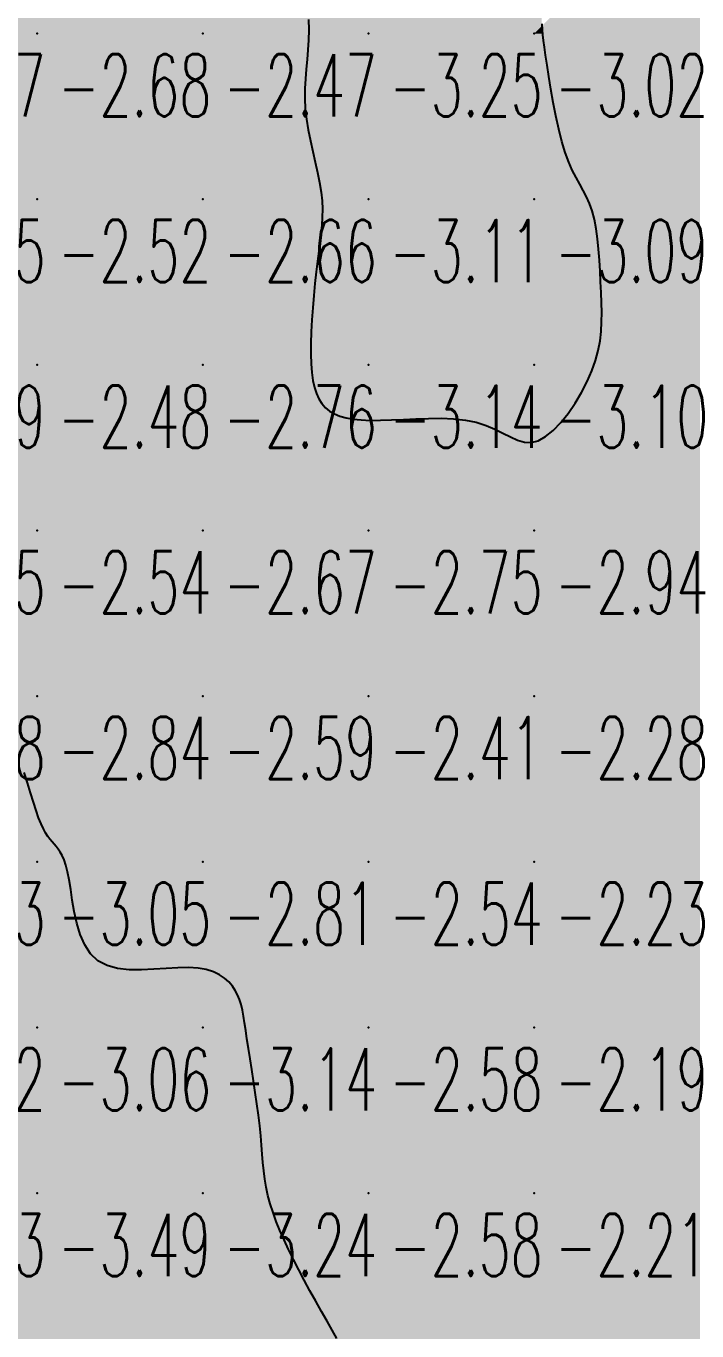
# Model space of a CAD drawing. Header units: millimetres. Extents: x 88261 to 90953, y 390274 to 392322.
# Drawn here: x 90169.6 to 90210.1, y 391558.9 to 391637.7 of the extents above; entities that cross this region are included whole.
import ezdxf
from ezdxf.enums import TextEntityAlignment as Align

# ---------------------------------------------------------------- set-up
doc = ezdxf.new("R2010")
doc.units = ezdxf.units.MM
doc.header["$LTSCALE"] = 25
for name, color, linetype in [('CN_03_00', 7, 'Continuous'), ('COTEAlt', 7, 'Continuous'), ('TN_COLORIAGE', 7, 'Continuous')]:
    doc.layers.add(name, color=color, linetype=linetype)
doc.styles.add('Simplex 1.0', font='Simplex.shx', dxfattribs={"width": 0.99, "height": 2.5})
doc.styles.get("Standard").update_dxf_attribs({"font": 'times.ttf'})

# ---------------------------------------------------------------- blocks, each defined once
blk = doc.blocks.new('COTE')
at = {"color": 0}
blk.add_point((0, 0), dxfattribs=at)
at = {"layer": 'COTEAlt'}
blk.add_attdef('ALT', text='', height=3.75, dxfattribs=at).set_placement((1.25, -1.25), align=Align.TOP_LEFT)

msp = doc.modelspace()

# ---------------------------------------------------------------- linework, layer by layer
at = {"layer": 'CN_03_00', "elevation": -3, "flags": 128}
for points in [[(90186.612, 391638.09), (90186.633, 391637.46), (90186.622, 391636.848), (90186.587, 391636.252), (90186.538, 391635.667), (90186.485, 391635.086), (90186.438, 391634.504), (90186.406, 391633.916), (90186.4, 391633.318), (90186.429, 391632.703), (90186.501, 391632.068), (90186.501, 391632.068), (90186.607, 391631.42), (90186.738, 391630.765), (90186.882, 391630.112), (90187.03, 391629.468), (90187.17, 391628.842), (90187.291, 391628.241), (90187.385, 391627.672), (90187.441, 391627.141), (90187.463, 391626.637), (90187.456, 391626.149), (90187.425, 391625.664), (90187.375, 391625.17), (90187.31, 391624.654), (90187.236, 391624.104), (90187.158, 391623.506), (90187.08, 391622.854), (90187.006, 391622.158), (90186.937, 391621.432), (90186.877, 391620.692), (90186.827, 391619.953), (90186.791, 391619.23), (90186.77, 391618.539), (90186.768, 391617.893), (90186.786, 391617.306), (90186.827, 391616.777), (90186.892, 391616.303), (90186.983, 391615.881), (90187.103, 391615.509), (90187.252, 391615.183), (90187.432, 391614.9), (90187.646, 391614.656), (90187.896, 391614.45), (90188.185, 391614.28), (90188.517, 391614.143), (90188.896, 391614.037), (90189.326, 391613.961), (90189.81, 391613.913), (90190.354, 391613.891), (90190.961, 391613.894), (90191.63, 391613.917), (90192.35, 391613.952), (90193.101, 391613.988), (90193.868, 391614.012), (90194.634, 391614.014), (90195.38, 391613.984), (90196.091, 391613.909), (90196.748, 391613.778), (90197.34, 391613.588), (90197.873, 391613.358), (90198.359, 391613.115), (90198.81, 391612.887), (90199.237, 391612.701), (90199.652, 391612.584), (90200.067, 391612.562), (90200.493, 391612.664), (90200.938, 391612.907), (90201.394, 391613.277), (90201.851, 391613.752), (90202.296, 391614.307), (90202.718, 391614.921), (90203.106, 391615.571), (90203.448, 391616.233), (90203.734, 391616.885), (90203.954, 391617.509), (90204.114, 391618.107), (90204.222, 391618.688), (90204.288, 391619.259), (90204.318, 391619.828), (90204.322, 391620.404), (90204.308, 391620.993), (90204.284, 391621.605), (90204.257, 391622.243), (90204.225, 391622.898), (90204.186, 391623.56), (90204.135, 391624.215), (90204.068, 391624.852), (90203.984, 391625.459), (90203.878, 391626.024), (90203.746, 391626.535), (90203.588, 391626.986), (90203.406, 391627.391), (90203.206, 391627.772), (90202.993, 391628.151), (90202.772, 391628.548), (90202.548, 391628.983), (90202.328, 391629.48), (90202.115, 391630.057), (90201.914, 391630.728), (90201.727, 391631.474), (90201.555, 391632.266), (90201.398, 391633.076), (90201.257, 391633.876), (90201.133, 391634.638), (90201.025, 391635.334), (90200.936, 391635.935), (90200.866, 391636.425), (90200.812, 391636.825), (90200.772, 391637.169), (90200.746, 391637.49), (90200.731, 391637.821)], [(90188.338, 391558.472), (90188.053, 391558.967), (90187.74, 391559.515), (90187.407, 391560.102), (90187.061, 391560.718), (90186.712, 391561.351), (90186.366, 391561.99), (90186.032, 391562.622), (90185.716, 391563.238), (90185.421, 391563.837), (90185.149, 391564.419), (90184.901, 391564.985), (90184.678, 391565.536), (90184.482, 391566.073), (90184.314, 391566.595), (90184.176, 391567.104), (90184.068, 391567.601), (90183.986, 391568.093), (90183.922, 391568.586), (90183.871, 391569.087), (90183.827, 391569.603), (90183.783, 391570.142), (90183.735, 391570.71), (90183.674, 391571.315), (90183.598, 391571.959), (90183.508, 391572.634), (90183.409, 391573.325), (90183.303, 391574.019), (90183.196, 391574.702), (90183.092, 391575.363), (90182.993, 391575.986), (90182.905, 391576.559), (90182.829, 391577.071), (90182.761, 391577.527), (90182.696, 391577.933), (90182.628, 391578.298), (90182.55, 391578.628), (90182.456, 391578.93), (90182.342, 391579.212), (90182.201, 391579.481), (90182.027, 391579.743), (90181.814, 391579.992), (90181.556, 391580.222), (90181.248, 391580.428), (90180.882, 391580.601), (90180.453, 391580.737), (90179.954, 391580.828), (90179.381, 391580.867), (90178.731, 391580.854), (90178.023, 391580.809), (90177.282, 391580.757), (90176.532, 391580.722), (90175.795, 391580.732), (90175.097, 391580.81), (90174.461, 391580.982), (90173.91, 391581.273), (90173.463, 391581.7), (90173.112, 391582.241), (90172.84, 391582.866), (90172.635, 391583.542), (90172.48, 391584.241), (90172.362, 391584.93), (90172.265, 391585.58), (90172.175, 391586.159), (90172.08, 391586.645), (90171.978, 391587.042), (90171.87, 391587.363), (90171.757, 391587.623), (90171.639, 391587.834), (90171.518, 391588.009), (90171.395, 391588.16), (90171.27, 391588.302), (90171.144, 391588.447), (90171.016, 391588.603), (90170.886, 391588.782), (90170.753, 391588.993), (90170.616, 391589.244), (90170.474, 391589.545), (90170.326, 391589.906), (90170.173, 391590.336), (90170.012, 391590.84), (90169.841, 391591.403), (90169.657, 391592.007), (90169.46, 391592.632)]]:
    msp.add_lwpolyline(points, dxfattribs=at)
at = {"layer": 'TN_COLORIAGE', "color": 111}
for points in [[(90160.249, 391637.239, -2.598), (90170.249, 391637.239, -2.598), (90170.249, 391647.239, -2.598)], [(90160.249, 391647.239, -2.598), (90160.249, 391637.239, -2.598), (90170.249, 391647.239, -2.598)], [(90170.249, 391637.239, -2.926), (90180.249, 391637.239, -2.926), (90180.249, 391647.239, -2.926)], [(90170.249, 391647.239, -2.926), (90170.249, 391637.239, -2.926), (90180.249, 391647.239, -2.926)], [(90181.784, 391647.239, -2.474), (90185.875, 391642.865, -2.474), (90180.249, 391647.239, -2.474), (90180.249, 391637.239, -2.474)], [(90200.736, 391637.239, -2.545), (90200.698, 391637.688, -2.545), (90210.249, 391637.239, -2.545), (90210.249, 391647.239, -2.545)], [(90186.996, 391637.239, -2.474), (90185.875, 391642.865, -2.474), (90180.249, 391637.239, -2.474)], [(90160.249, 391627.239, -2.685), (90170.249, 391627.239, -2.685), (90170.249, 391637.239, -2.685)], [(90160.249, 391637.239, -2.685), (90160.249, 391627.239, -2.685), (90170.249, 391637.239, -2.685)], [(90170.249, 391627.239, -2.474), (90180.249, 391627.239, -2.474), (90180.249, 391637.239, -2.474)], [(90170.249, 391637.239, -2.474), (90170.249, 391627.239, -2.474), (90180.249, 391637.239, -2.474)], [(90185.944, 391632.935, -2.474), (90186.996, 391637.239, -2.474), (90180.249, 391627.239, -2.474), (90180.249, 391637.239, -2.474)], [(90200.736, 391637.239, -2.583), (90201.975, 391628.966, -2.583), (90210.249, 391637.239, -2.583)], [(90204.052, 391627.239, -2.583), (90201.975, 391628.966, -2.583), (90210.249, 391627.239, -2.583), (90210.249, 391637.239, -2.583)], [(90187.804, 391627.239, -2.665), (90185.944, 391632.935, -2.665), (90180.249, 391627.239, -2.665)], [(90160.249, 391617.239, -2.52), (90170.249, 391617.239, -2.52), (90170.249, 391627.239, -2.52)], [(90160.249, 391627.239, -2.52), (90160.249, 391617.239, -2.52), (90170.249, 391627.239, -2.52)], [(90170.249, 391617.239, -2.665), (90180.249, 391617.239, -2.665), (90180.249, 391627.239, -2.665)], [(90170.249, 391627.239, -2.665), (90170.249, 391617.239, -2.665), (90180.249, 391627.239, -2.665)], [(90187.149, 391624.14, -2.665), (90187.804, 391627.239, -2.665), (90180.249, 391617.239, -2.665), (90180.249, 391627.239, -2.665)], [(90204.052, 391627.239, -2.858), (90204.297, 391621.288, -2.858), (90210.249, 391627.239, -2.858)], [(90204.464, 391617.239, -2.858), (90204.297, 391621.288, -2.858), (90210.249, 391617.239, -2.858), (90210.249, 391627.239, -2.858)], [(90187.149, 391624.14, -2.758), (90186.546, 391617.239, -2.758), (90180.249, 391617.239, -2.758)], [(90160.249, 391607.239, -2.48), (90170.249, 391607.239, -2.48), (90170.249, 391617.239, -2.48)], [(90160.249, 391617.239, -2.48), (90160.249, 391607.239, -2.48), (90170.249, 391617.239, -2.48)], [(90170.249, 391607.239, -2.758), (90180.249, 391607.239, -2.758), (90180.249, 391617.239, -2.758)], [(90170.249, 391617.239, -2.758), (90170.249, 391607.239, -2.758), (90180.249, 391617.239, -2.758)], [(90186.546, 391617.239, -2.665), (90187.271, 391614.261, -2.665), (90180.249, 391617.239, -2.665), (90180.249, 391607.239, -2.665)], [(90200.249, 391607.239, -2.868), (90210.249, 391607.239, -2.868), (90210.249, 391617.239, -2.868)], [(90200.249, 391611.064, -2.868), (90204.464, 391617.239, -2.868), (90200.249, 391607.239, -2.868), (90210.249, 391617.239, -2.868)], [(90190.249, 391613.653, -2.665), (90187.271, 391614.261, -2.665), (90190.249, 391607.239, -2.665), (90180.249, 391607.239, -2.665)], [(90200.249, 391611.064, -2.746), (90197.497, 391614.488, -2.746), (90200.249, 391607.239, -2.746), (90190.249, 391607.239, -2.746)], [(90197.497, 391614.488, -2.746), (90190.249, 391613.653, -2.746), (90190.249, 391607.239, -2.746)], [(90163.076, 391600.066, -2.247), (90160.249, 391599.169, -2.247), (90170.249, 391607.239, -2.247), (90160.249, 391607.239, -2.247)], [(90165.509, 391597.239, -2.543), (90163.076, 391600.066, -2.543), (90170.249, 391597.239, -2.543), (90170.249, 391607.239, -2.543)], [(90170.249, 391597.239, -2.665), (90180.249, 391597.239, -2.665), (90180.249, 391607.239, -2.665)], [(90170.249, 391607.239, -2.665), (90170.249, 391597.239, -2.665), (90180.249, 391607.239, -2.665)], [(90180.249, 391597.239, -2.746), (90190.249, 391597.239, -2.746), (90190.249, 391607.239, -2.746)], [(90180.249, 391607.239, -2.746), (90180.249, 391597.239, -2.746), (90190.249, 391607.239, -2.746)], [(90190.249, 391597.239, -2.94), (90200.249, 391597.239, -2.94), (90200.249, 391607.239, -2.94)], [(90190.249, 391607.239, -2.94), (90190.249, 391597.239, -2.94), (90200.249, 391607.239, -2.94)], [(90200.249, 391597.239, -2.877), (90210.249, 391597.239, -2.877), (90210.249, 391607.239, -2.877)], [(90200.249, 391607.239, -2.877), (90200.249, 391597.239, -2.877), (90210.249, 391607.239, -2.877)], [(90165.509, 391597.239, -2.838), (90168.763, 391595.754, -2.838), (90170.249, 391597.239, -2.838)], [(90170.249, 391589.499, -2.838), (90168.763, 391595.754, -2.838), (90170.249, 391597.239, -2.838)], [(90170.249, 391589.499, -2.587), (90171.278, 391588.269, -2.587), (90170.249, 391597.239, -2.587), (90180.249, 391597.239, -2.587)], [(90172.258, 391587.239, -2.587), (90171.278, 391588.269, -2.587), (90180.249, 391587.239, -2.587), (90180.249, 391597.239, -2.587)], [(90180.249, 391587.239, -2.413), (90190.249, 391587.239, -2.413), (90190.249, 391597.239, -2.413)], [(90180.249, 391597.239, -2.413), (90180.249, 391587.239, -2.413), (90190.249, 391597.239, -2.413)], [(90190.249, 391587.239, -2.279), (90200.249, 391587.239, -2.279), (90200.249, 391597.239, -2.279)], [(90190.249, 391597.239, -2.279), (90190.249, 391587.239, -2.279), (90200.249, 391597.239, -2.279)], [(90200.249, 391587.239, -2.749), (90210.249, 391587.239, -2.749), (90210.249, 391597.239, -2.749)], [(90200.249, 391597.239, -2.749), (90200.249, 391587.239, -2.749), (90210.249, 391597.239, -2.749)], [(90172.258, 391587.239, -2.812), (90172.739, 391579.729, -2.812), (90180.249, 391587.239, -2.812)], [(90172.739, 391579.729, -2.812), (90180.249, 391581.483, -2.812), (90180.249, 391587.239, -2.812)], [(90180.249, 391581.483, -2.536), (90182.551, 391579.541, -2.536), (90180.249, 391587.239, -2.536), (90190.249, 391587.239, -2.536)], [(90182.754, 391577.239, -2.536), (90182.551, 391579.541, -2.536), (90190.249, 391577.239, -2.536), (90190.249, 391587.239, -2.536)], [(90190.249, 391577.239, -2.233), (90200.249, 391577.239, -2.233), (90200.249, 391587.239, -2.233)], [(90190.249, 391587.239, -2.233), (90190.249, 391577.239, -2.233), (90200.249, 391587.239, -2.233)], [(90200.249, 391577.239, -2.495), (90210.249, 391577.239, -2.495), (90210.249, 391587.239, -2.495)], [(90200.249, 391587.239, -2.495), (90200.249, 391577.239, -2.495), (90210.249, 391587.239, -2.495)], [(90182.754, 391577.239, -2.585), (90183.862, 391570.853, -2.585), (90190.249, 391577.239, -2.585)], [(90183.862, 391570.853, -2.581), (90183.843, 391567.239, -2.581), (90190.249, 391577.239, -2.581), (90190.249, 391567.239, -2.581)], [(90190.249, 391567.239, -2.187), (90200.249, 391567.239, -2.187), (90200.249, 391577.239, -2.187)], [(90190.249, 391577.239, -2.187), (90190.249, 391567.239, -2.187), (90200.249, 391577.239, -2.187)], [(90200.249, 391567.239, -2.267), (90210.249, 391567.239, -2.267), (90210.249, 391577.239, -2.267)], [(90200.249, 391577.239, -2.267), (90200.249, 391567.239, -2.267), (90210.249, 391577.239, -2.267)], [(90183.843, 391567.239, -2.581), (90185.822, 391562.813, -2.581), (90190.249, 391567.239, -2.581)], [(90189.056, 391557.239, -2.581), (90185.822, 391562.813, -2.581), (90190.249, 391557.239, -2.581), (90190.249, 391567.239, -2.581)], [(90190.249, 391557.239, -2.208), (90200.249, 391557.239, -2.208), (90200.249, 391567.239, -2.208)], [(90190.249, 391567.239, -2.208), (90190.249, 391557.239, -2.208), (90200.249, 391567.239, -2.208)], [(90200.249, 391557.239, -2.315), (90210.249, 391557.239, -2.315), (90210.249, 391567.239, -2.315)], [(90200.249, 391567.239, -2.315), (90200.249, 391557.239, -2.315), (90210.249, 391567.239, -2.315)]]:
    msp.add_solid(points, dxfattribs=at)
at = {"layer": 'TN_COLORIAGE', "color": 121}
for points in [[(90190.249, 391647.239, -3), (90185.875, 391642.865, -3), (90190.249, 391637.239, -3), (90186.996, 391637.239, -3)], [(90190.249, 391637.239, -3.03), (90200.249, 391637.239, -3.03), (90200.249, 391647.239, -3.03)], [(90190.249, 391647.239, -3.03), (90190.249, 391637.239, -3.03), (90200.249, 391647.239, -3.03)], [(90200.249, 391647.239, -3), (90200.865, 391647.239, -3), (90200.249, 391637.239, -3), (90200.698, 391637.688, -3)], [(90190.249, 391637.239, -3), (90185.944, 391632.935, -3), (90190.249, 391627.239, -3), (90187.804, 391627.239, -3)], [(90186.996, 391637.239, -3.253), (90185.944, 391632.935, -3.253), (90190.249, 391637.239, -3.253)], [(90190.249, 391627.239, -3.021), (90200.249, 391627.239, -3.021), (90200.249, 391637.239, -3.021)], [(90190.249, 391637.239, -3.021), (90190.249, 391627.239, -3.021), (90200.249, 391637.239, -3.021)], [(90200.698, 391637.688, -3.021), (90200.736, 391637.239, -3.021), (90200.249, 391637.239, -3.021)], [(90200.249, 391627.239, -3), (90201.975, 391628.966, -3), (90200.249, 391637.239, -3), (90200.736, 391637.239, -3)], [(90201.975, 391628.966, -3.087), (90204.052, 391627.239, -3.087), (90200.249, 391627.239, -3.087)], [(90190.249, 391617.239, -3), (90186.546, 391617.239, -3), (90190.249, 391627.239, -3), (90187.149, 391624.14, -3)], [(90187.804, 391627.239, -3.109), (90187.149, 391624.14, -3.109), (90190.249, 391627.239, -3.109)], [(90190.249, 391617.239, -3.087), (90200.249, 391617.239, -3.087), (90200.249, 391627.239, -3.087)], [(90190.249, 391627.239, -3.087), (90190.249, 391617.239, -3.087), (90200.249, 391627.239, -3.087)], [(90200.249, 391617.239, -3), (90204.297, 391621.288, -3), (90200.249, 391627.239, -3), (90204.052, 391627.239, -3)], [(90204.297, 391621.288, -3.096), (90204.464, 391617.239, -3.096), (90200.249, 391617.239, -3.096)], [(90187.271, 391614.261, -3.142), (90186.546, 391617.239, -3.142), (90190.249, 391617.239, -3.142)], [(90187.271, 391614.261, -3.142), (90190.249, 391613.653, -3.142), (90190.249, 391617.239, -3.142)], [(90190.249, 391617.239, -3), (90190.249, 391613.653, -3), (90200.249, 391617.239, -3), (90197.497, 391614.488, -3)], [(90197.497, 391614.488, -3.096), (90200.249, 391611.064, -3.096), (90200.249, 391617.239, -3.096)], [(90204.464, 391617.239, -3.096), (90200.249, 391611.064, -3.096), (90200.249, 391617.239, -3.096)], [(90160.249, 391587.239, -3), (90168.763, 391595.754, -3), (90170.249, 391587.239, -3), (90170.249, 391589.499, -3)], [(90171.278, 391588.269, -3.047), (90170.249, 391589.499, -3.047), (90170.249, 391587.239, -3.047)], [(90171.278, 391588.269, -3.047), (90172.258, 391587.239, -3.047), (90170.249, 391587.239, -3.047)], [(90160.249, 391585.815, -3.047), (90163.323, 391580.314, -3.047), (90160.249, 391587.239, -3.047), (90170.249, 391587.239, -3.047)], [(90163.357, 391577.239, -3.047), (90163.323, 391580.314, -3.047), (90170.249, 391577.239, -3.047), (90170.249, 391587.239, -3.047)], [(90170.249, 391577.239, -3), (90172.739, 391579.729, -3), (90170.249, 391587.239, -3), (90172.258, 391587.239, -3)], [(90180.249, 391577.239, -3), (90180.249, 391581.483, -3), (90170.249, 391577.239, -3), (90172.739, 391579.729, -3)], [(90182.551, 391579.541, -3.139), (90180.249, 391581.483, -3.139), (90180.249, 391577.239, -3.139)], [(90182.551, 391579.541, -3.139), (90182.754, 391577.239, -3.139), (90180.249, 391577.239, -3.139)], [(90163.357, 391577.239, -3.062), (90163.879, 391570.869, -3.062), (90170.249, 391577.239, -3.062)], [(90165.382, 391567.239, -3.062), (90163.879, 391570.869, -3.062), (90170.249, 391567.239, -3.062), (90170.249, 391577.239, -3.062)], [(90170.249, 391567.239, -3.139), (90180.249, 391567.239, -3.139), (90180.249, 391577.239, -3.139)], [(90170.249, 391577.239, -3.139), (90170.249, 391567.239, -3.139), (90180.249, 391577.239, -3.139)], [(90180.249, 391567.239, -3), (90183.862, 391570.853, -3), (90180.249, 391577.239, -3), (90182.754, 391577.239, -3)], [(90183.843, 391567.239, -3.235), (90183.862, 391570.853, -3.235), (90180.249, 391567.239, -3.235)], [(90168.898, 391557.239, -3.493), (90164.482, 391561.472, -3.493), (90170.249, 391557.239, -3.493), (90170.249, 391567.239, -3.493)], [(90164.482, 391561.472, -3.493), (90165.382, 391567.239, -3.493), (90170.249, 391567.239, -3.493)], [(90170.249, 391557.239, -3.235), (90180.249, 391557.239, -3.235), (90180.249, 391567.239, -3.235)], [(90170.249, 391567.239, -3.235), (90170.249, 391557.239, -3.235), (90180.249, 391567.239, -3.235)], [(90180.249, 391557.239, -3), (90185.822, 391562.813, -3), (90180.249, 391567.239, -3), (90183.843, 391567.239, -3)], [(90185.822, 391562.813, -3.527), (90189.056, 391557.239, -3.527), (90180.249, 391557.239, -3.527)]]:
    msp.add_solid(points, dxfattribs=at)

# ---------------------------------------------------------------- block references
at = {"layer": 'COTEAlt'}
ref = msp.add_blockref('COTE', (90160.249, 391637.239), dxfattribs=at)
ref.add_attrib('ALT', '-2.17', dxfattribs={"height": 3.75, "style": 'Simplex 1.0', "width": 0.6}).set_placement((90161.499, 391635.989), align=Align.TOP_LEFT)
ref = msp.add_blockref('COTE', (90170.249, 391637.239), dxfattribs=at)
ref.add_attrib('ALT', '-2.68', dxfattribs={"height": 3.75, "style": 'Simplex 1.0', "width": 0.6}).set_placement((90171.499, 391635.989), align=Align.TOP_LEFT)
ref = msp.add_blockref('COTE', (90180.249, 391637.239), dxfattribs=at)
ref.add_attrib('ALT', '-2.47', dxfattribs={"height": 3.75, "style": 'Simplex 1.0', "width": 0.6}).set_placement((90181.499, 391635.989), align=Align.TOP_LEFT)
ref = msp.add_blockref('COTE', (90190.249, 391637.239), dxfattribs=at)
ref.add_attrib('ALT', '-3.25', dxfattribs={"height": 3.75, "style": 'Simplex 1.0', "width": 0.6}).set_placement((90191.499, 391635.989), align=Align.TOP_LEFT)
ref = msp.add_blockref('COTE', (90200.249, 391637.239), dxfattribs=at)
ref.add_attrib('ALT', '-3.02', dxfattribs={"height": 3.75, "style": 'Simplex 1.0', "width": 0.6}).set_placement((90201.499, 391635.989), align=Align.TOP_LEFT)
ref = msp.add_blockref('COTE', (90160.249, 391627.239), dxfattribs=at)
ref.add_attrib('ALT', '-2.45', dxfattribs={"height": 3.75, "style": 'Simplex 1.0', "width": 0.6}).set_placement((90161.499, 391625.989), align=Align.TOP_LEFT)
ref = msp.add_blockref('COTE', (90170.249, 391627.239), dxfattribs=at)
ref.add_attrib('ALT', '-2.52', dxfattribs={"height": 3.75, "style": 'Simplex 1.0', "width": 0.6}).set_placement((90171.499, 391625.989), align=Align.TOP_LEFT)
ref = msp.add_blockref('COTE', (90180.249, 391627.239), dxfattribs=at)
ref.add_attrib('ALT', '-2.66', dxfattribs={"height": 3.75, "style": 'Simplex 1.0', "width": 0.6}).set_placement((90181.499, 391625.989), align=Align.TOP_LEFT)
ref = msp.add_blockref('COTE', (90190.249, 391627.239), dxfattribs=at)
ref.add_attrib('ALT', '-3.11', dxfattribs={"height": 3.75, "style": 'Simplex 1.0', "width": 0.6}).set_placement((90191.499, 391625.989), align=Align.TOP_LEFT)
ref = msp.add_blockref('COTE', (90200.249, 391627.239), dxfattribs=at)
ref.add_attrib('ALT', '-3.09', dxfattribs={"height": 3.75, "style": 'Simplex 1.0', "width": 0.6}).set_placement((90201.499, 391625.989), align=Align.TOP_LEFT)
ref = msp.add_blockref('COTE', (90160.249, 391617.239), dxfattribs=at)
ref.add_attrib('ALT', '-2.49', dxfattribs={"height": 3.75, "style": 'Simplex 1.0', "width": 0.6}).set_placement((90161.499, 391615.989), align=Align.TOP_LEFT)
ref = msp.add_blockref('COTE', (90170.249, 391617.239), dxfattribs=at)
ref.add_attrib('ALT', '-2.48', dxfattribs={"height": 3.75, "style": 'Simplex 1.0', "width": 0.6}).set_placement((90171.499, 391615.989), align=Align.TOP_LEFT)
ref = msp.add_blockref('COTE', (90180.249, 391617.239), dxfattribs=at)
ref.add_attrib('ALT', '-2.76', dxfattribs={"height": 3.75, "style": 'Simplex 1.0', "width": 0.6}).set_placement((90181.499, 391615.989), align=Align.TOP_LEFT)
ref = msp.add_blockref('COTE', (90190.249, 391617.239), dxfattribs=at)
ref.add_attrib('ALT', '-3.14', dxfattribs={"height": 3.75, "style": 'Simplex 1.0', "width": 0.6}).set_placement((90191.499, 391615.989), align=Align.TOP_LEFT)
ref = msp.add_blockref('COTE', (90200.249, 391617.239), dxfattribs=at)
ref.add_attrib('ALT', '-3.10', dxfattribs={"height": 3.75, "style": 'Simplex 1.0', "width": 0.6}).set_placement((90201.499, 391615.989), align=Align.TOP_LEFT)
ref = msp.add_blockref('COTE', (90160.249, 391607.239), dxfattribs=at)
ref.add_attrib('ALT', '-2.25', dxfattribs={"height": 3.75, "style": 'Simplex 1.0', "width": 0.6}).set_placement((90161.499, 391605.989), align=Align.TOP_LEFT)
ref = msp.add_blockref('COTE', (90170.249, 391607.239), dxfattribs=at)
ref.add_attrib('ALT', '-2.54', dxfattribs={"height": 3.75, "style": 'Simplex 1.0', "width": 0.6}).set_placement((90171.499, 391605.989), align=Align.TOP_LEFT)
ref = msp.add_blockref('COTE', (90180.249, 391607.239), dxfattribs=at)
ref.add_attrib('ALT', '-2.67', dxfattribs={"height": 3.75, "style": 'Simplex 1.0', "width": 0.6}).set_placement((90181.499, 391605.989), align=Align.TOP_LEFT)
ref = msp.add_blockref('COTE', (90190.249, 391607.239), dxfattribs=at)
ref.add_attrib('ALT', '-2.75', dxfattribs={"height": 3.75, "style": 'Simplex 1.0', "width": 0.6}).set_placement((90191.499, 391605.989), align=Align.TOP_LEFT)
ref = msp.add_blockref('COTE', (90200.249, 391607.239), dxfattribs=at)
ref.add_attrib('ALT', '-2.94', dxfattribs={"height": 3.75, "style": 'Simplex 1.0', "width": 0.6}).set_placement((90201.499, 391605.989), align=Align.TOP_LEFT)
ref = msp.add_blockref('COTE', (90160.249, 391597.239), dxfattribs=at)
ref.add_attrib('ALT', '-3.18', dxfattribs={"height": 3.75, "style": 'Simplex 1.0', "width": 0.6}).set_placement((90161.499, 391595.989), align=Align.TOP_LEFT)
ref = msp.add_blockref('COTE', (90170.249, 391597.239), dxfattribs=at)
ref.add_attrib('ALT', '-2.84', dxfattribs={"height": 3.75, "style": 'Simplex 1.0', "width": 0.6}).set_placement((90171.499, 391595.989), align=Align.TOP_LEFT)
ref = msp.add_blockref('COTE', (90180.249, 391597.239), dxfattribs=at)
ref.add_attrib('ALT', '-2.59', dxfattribs={"height": 3.75, "style": 'Simplex 1.0', "width": 0.6}).set_placement((90181.499, 391595.989), align=Align.TOP_LEFT)
ref = msp.add_blockref('COTE', (90190.249, 391597.239), dxfattribs=at)
ref.add_attrib('ALT', '-2.41', dxfattribs={"height": 3.75, "style": 'Simplex 1.0', "width": 0.6}).set_placement((90191.499, 391595.989), align=Align.TOP_LEFT)
ref = msp.add_blockref('COTE', (90200.249, 391597.239), dxfattribs=at)
ref.add_attrib('ALT', '-2.28', dxfattribs={"height": 3.75, "style": 'Simplex 1.0', "width": 0.6}).set_placement((90201.499, 391595.989), align=Align.TOP_LEFT)
ref = msp.add_blockref('COTE', (90160.249, 391587.239), dxfattribs=at)
ref.add_attrib('ALT', '-3.93', dxfattribs={"height": 3.75, "style": 'Simplex 1.0', "width": 0.6}).set_placement((90161.499, 391585.989), align=Align.TOP_LEFT)
ref = msp.add_blockref('COTE', (90170.249, 391587.239), dxfattribs=at)
ref.add_attrib('ALT', '-3.05', dxfattribs={"height": 3.75, "style": 'Simplex 1.0', "width": 0.6}).set_placement((90171.499, 391585.989), align=Align.TOP_LEFT)
ref = msp.add_blockref('COTE', (90180.249, 391587.239), dxfattribs=at)
ref.add_attrib('ALT', '-2.81', dxfattribs={"height": 3.75, "style": 'Simplex 1.0', "width": 0.6}).set_placement((90181.499, 391585.989), align=Align.TOP_LEFT)
ref = msp.add_blockref('COTE', (90190.249, 391587.239), dxfattribs=at)
ref.add_attrib('ALT', '-2.54', dxfattribs={"height": 3.75, "style": 'Simplex 1.0', "width": 0.6}).set_placement((90191.499, 391585.989), align=Align.TOP_LEFT)
ref = msp.add_blockref('COTE', (90200.249, 391587.239), dxfattribs=at)
ref.add_attrib('ALT', '-2.23', dxfattribs={"height": 3.75, "style": 'Simplex 1.0', "width": 0.6}).set_placement((90201.499, 391585.989), align=Align.TOP_LEFT)
ref = msp.add_blockref('COTE', (90160.249, 391577.239), dxfattribs=at)
ref.add_attrib('ALT', '-4.42', dxfattribs={"height": 3.75, "style": 'Simplex 1.0', "width": 0.6}).set_placement((90161.499, 391575.989), align=Align.TOP_LEFT)
ref = msp.add_blockref('COTE', (90170.249, 391577.239), dxfattribs=at)
ref.add_attrib('ALT', '-3.06', dxfattribs={"height": 3.75, "style": 'Simplex 1.0', "width": 0.6}).set_placement((90171.499, 391575.989), align=Align.TOP_LEFT)
ref = msp.add_blockref('COTE', (90180.249, 391577.239), dxfattribs=at)
ref.add_attrib('ALT', '-3.14', dxfattribs={"height": 3.75, "style": 'Simplex 1.0', "width": 0.6}).set_placement((90181.499, 391575.989), align=Align.TOP_LEFT)
ref = msp.add_blockref('COTE', (90190.249, 391577.239), dxfattribs=at)
ref.add_attrib('ALT', '-2.58', dxfattribs={"height": 3.75, "style": 'Simplex 1.0', "width": 0.6}).set_placement((90191.499, 391575.989), align=Align.TOP_LEFT)
ref = msp.add_blockref('COTE', (90200.249, 391577.239), dxfattribs=at)
ref.add_attrib('ALT', '-2.19', dxfattribs={"height": 3.75, "style": 'Simplex 1.0', "width": 0.6}).set_placement((90201.499, 391575.989), align=Align.TOP_LEFT)
ref = msp.add_blockref('COTE', (90160.249, 391567.239), dxfattribs=at)
ref.add_attrib('ALT', '-4.53', dxfattribs={"height": 3.75, "style": 'Simplex 1.0', "width": 0.6}).set_placement((90161.499, 391565.989), align=Align.TOP_LEFT)
ref = msp.add_blockref('COTE', (90170.249, 391567.239), dxfattribs=at)
ref.add_attrib('ALT', '-3.49', dxfattribs={"height": 3.75, "style": 'Simplex 1.0', "width": 0.6}).set_placement((90171.499, 391565.989), align=Align.TOP_LEFT)
ref = msp.add_blockref('COTE', (90180.249, 391567.239), dxfattribs=at)
ref.add_attrib('ALT', '-3.24', dxfattribs={"height": 3.75, "style": 'Simplex 1.0', "width": 0.6}).set_placement((90181.499, 391565.989), align=Align.TOP_LEFT)
ref = msp.add_blockref('COTE', (90190.249, 391567.239), dxfattribs=at)
ref.add_attrib('ALT', '-2.58', dxfattribs={"height": 3.75, "style": 'Simplex 1.0', "width": 0.6}).set_placement((90191.499, 391565.989), align=Align.TOP_LEFT)
ref = msp.add_blockref('COTE', (90200.249, 391567.239), dxfattribs=at)
ref.add_attrib('ALT', '-2.21', dxfattribs={"height": 3.75, "style": 'Simplex 1.0', "width": 0.6}).set_placement((90201.499, 391565.989), align=Align.TOP_LEFT)

doc.saveas('drawing.dxf')
